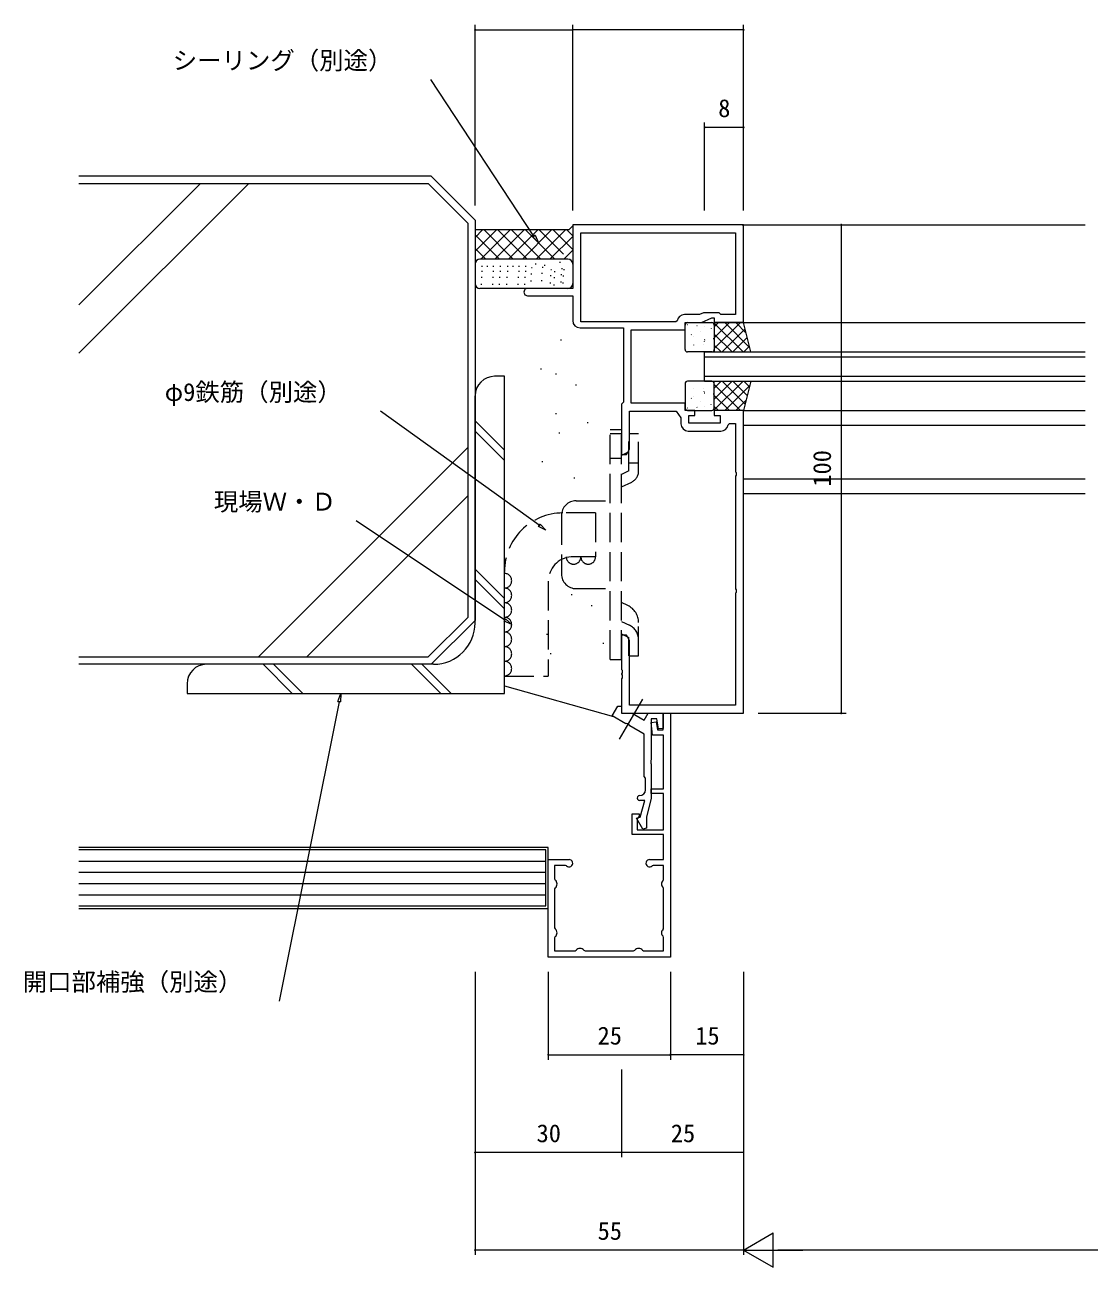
# Model space of a CAD drawing. Units: millimetres, scale not verified. Extents: x -594 to 539, y -420 to 386.
# Drawn here: x -143 to 75, y -228.8 to 25.7 of the extents above; entities that cross this region are included whole.
import ezdxf
from ezdxf.enums import TextEntityAlignment as Align

# ---------------------------------------------------------------- set-up
doc = ezdxf.new("R2010")
doc.units = ezdxf.units.MM
doc.header["$LTSCALE"] = 2
doc.linetypes.add('CHAIN2', pattern=[12, 9, -1, 1, -1])
doc.linetypes.add('DASHED3', pattern=[4, 3, -1])
for name, color, linetype, lineweight in [('0-3_YKK_12', 2, 'Continuous', 9), ('0-4_YSS_K', 3, 'Continuous', 9), ('0-5_YKK_D', 6, 'Continuous', 9), ('0-6_YKK_13', 4, 'Continuous', 9), ('0-7_YKK_11', 7, 'Continuous', 9)]:
    doc.layers.add(name, color=color, linetype=linetype, lineweight=lineweight)
doc.styles.add('ＭＳ ゴシック', font='')
doc.styles.get('ＭＳ ゴシック').set_extended_font_data('MS Gothic')

msp = doc.modelspace()

# ---------------------------------------------------------------- linework, layer by layer
at = {"layer": '0-3_YKK_12'}
for p, q in [((3.884, -15.263), (74.184, -15.263)), ((4.184, -35.263), (74.184, -35.263)), ((-3.816, -41.263), (74.184, -41.263)), ((-3.816, -47.263), (-3.816, -41.263)), ((-3.816, -42.263), (74.184, -42.263)), ((-3.816, -46.263), (74.184, -46.263)), ((-3.816, -47.263), (74.184, -47.263)), ((4.184, -53.263), (74.184, -53.263)), ((4.184, -56.263), (74.184, -56.263)), ((4.184, -67.263), (74.184, -67.263)), ((4.184, -70.263), (74.184, -70.263)), ((-20.316, -115.263), (3.884, -115.263))]:
    msp.add_line(p, q, dxfattribs=at)
at = {"layer": '0-4_YSS_K'}
for p, q in [((-59.816, -5.263), (-131.97, -5.263)), ((-131.97, -41.54), (-97.193, -6.763)), ((-131.97, -31.64), (-107.092, -6.763)), ((-131.97, -6.763), (-60.437, -6.763)), ((-52.316, -14.884), (-60.437, -6.763)), ((-50.816, -14.263), (-59.816, -5.263)), ((-52.316, -14.884), (-52.316, -95.641)), ((-50.816, -14.263), (-50.816, -96.263)), ((-49.272, -16.263), (-50.816, -17.807)), ((-46.443, -16.263), (-50.816, -20.635)), ((-31.64, -16.263), (-50.816, -16.263)), ((-45.816, -22.263), (-50.816, -17.263)), ((-43.615, -16.263), (-49.615, -22.263)), ((-42.988, -22.263), (-48.988, -16.263)), ((-40.787, -16.263), (-46.787, -22.263)), ((-40.159, -22.263), (-46.159, -16.263)), ((-37.958, -16.263), (-43.816, -22.121)), ((-37.331, -22.263), (-43.331, -16.263)), ((-35.13, -16.263), (-41.13, -22.263)), ((-34.502, -22.263), (-40.502, -16.263)), ((-32.301, -16.263), (-38.301, -22.263)), ((-32.696, -21.241), (-37.674, -16.263)), ((-30.816, -17.606), (-35.473, -22.263)), ((-30.816, -20.292), (-34.845, -16.263)), ((-30.816, -17.464), (-32.017, -16.263)), ((-30.728, -15.351), (-31.64, -16.263)), ((-48.644, -22.263), (-50.816, -20.091)), ((-31.816, -22.263), (-49.816, -22.263)), ((-30.816, -20.434), (-32.644, -22.263)), ((-50.816, -23.263), (-50.816, -26.263)), ((-49.279, -23.782), (-49.479, -23.782)), ((-49.279, -24.762), (-49.479, -24.762)), ((-48.186, -23.741), (-48.386, -23.741)), ((-46.961, -23.782), (-47.161, -23.782)), ((-46.961, -24.762), (-47.161, -24.762)), ((-45.571, -23.782), (-45.771, -23.782)), ((-45.571, -24.762), (-45.771, -24.762)), ((-44.068, -23.782), (-44.268, -23.782)), ((-44.068, -24.762), (-44.268, -24.762)), ((-42.975, -23.741), (-43.175, -23.741)), ((-41.75, -23.782), (-41.95, -23.782)), ((-41.75, -24.762), (-41.95, -24.762)), ((-40.36, -23.782), (-40.56, -23.782)), ((-40.36, -24.762), (-40.56, -24.762)), ((-39.194, -25.315), (-39.394, -25.315)), ((-39.093, -24.07), (-39.293, -24.07)), ((-38.317, -23.291), (-38.517, -23.291)), ((-36.988, -25.233), (-37.188, -25.233)), ((-36.887, -23.988), (-37.087, -23.988)), ((-36.478, -23.577), (-36.678, -23.577)), ((-35.13, -24.438), (-35.33, -24.438)), ((-34.394, -24.844), (-34.594, -24.844)), ((-33.332, -22.964), (-33.532, -22.964)), ((-32.923, -24.233), (-33.123, -24.233)), ((-32.515, -24.476), (-32.715, -24.476)), ((-30.816, -23.263), (-30.816, -24.263)), ((-49.46, -27.483), (-49.66, -27.483)), ((-49.38, -26.008), (-49.58, -26.008)), ((-47.141, -27.483), (-47.342, -27.483)), ((-47.062, -26.008), (-47.262, -26.008)), ((-45.751, -27.483), (-45.951, -27.483)), ((-45.672, -26.008), (-45.872, -26.008)), ((-44.249, -27.483), (-44.449, -27.483)), ((-44.169, -26.008), (-44.369, -26.008)), ((-41.931, -27.483), (-42.131, -27.483)), ((-41.851, -26.008), (-42.051, -26.008)), ((-40.54, -27.483), (-40.74, -27.483)), ((-40.461, -26.008), (-40.661, -26.008)), ((-39.274, -26.791), (-39.474, -26.791)), ((-37.067, -26.709), (-37.267, -26.709)), ((-35.31, -27.158), (-35.51, -27.158)), ((-35.231, -25.683), (-35.431, -25.683)), ((-34.575, -27.565), (-34.775, -27.565)), ((-34.495, -26.089), (-34.695, -26.089)), ((-33.104, -26.954), (-33.304, -26.954)), ((-33.024, -25.479), (-33.224, -25.479)), ((-32.695, -27.197), (-32.895, -27.197)), ((-32.616, -25.722), (-32.815, -25.722)), ((-31.816, -28.263), (-49.816, -28.263)), ((-33.242, -38.752), (-33.242, -38.952)), ((-37.361, -44.637), (-37.361, -44.837)), ((-34.299, -45.694), (-34.299, -45.894)), ((-44.816, -46.263), (-46.816, -46.263)), ((-44.816, -111.263), (-44.816, -46.263)), ((-30.18, -47.938), (-30.18, -48.138)), ((-50.816, -96.763), (-50.816, -50.263)), ((-50.816, -55.362), (-44.816, -61.362)), ((-34.299, -53.823), (-34.299, -54.023)), ((-27.785, -55.67), (-27.785, -55.87)), ((-50.816, -57.484), (-44.816, -63.484)), ((-33.568, -57.787), (-33.568, -57.987)), ((-95.198, -103.763), (-52.316, -60.881)), ((-37.071, -63.654), (-37.071, -63.854)), ((-30.506, -66.973), (-30.506, -67.173)), ((-85.298, -103.763), (-52.316, -70.78)), ((-50.816, -85.768), (-44.816, -91.768)), ((-50.816, -87.889), (-44.816, -93.889)), ((-31.097, -90.883), (-31.097, -91.083)), ((-26.977, -93.128), (-26.977, -93.328)), ((-52.316, -95.641), (-60.437, -103.763)), ((-50.816, -96.263), (-59.816, -105.263)), ((-36.097, -99.013), (-36.097, -99.213)), ((-24.582, -100.86), (-24.582, -101.06)), ((-131.97, -103.763), (-60.437, -103.763)), ((-35.365, -102.977), (-35.365, -103.177)), ((-59.816, -105.263), (-131.97, -105.263)), ((-59.316, -105.263), (-105.816, -105.263)), ((-94.254, -105.263), (-88.254, -111.263)), ((-92.132, -105.263), (-86.132, -111.263)), ((-63.848, -105.263), (-57.848, -111.263)), ((-61.727, -105.263), (-55.727, -111.263)), ((-109.816, -109.263), (-109.816, -111.263)), ((-109.816, -111.263), (-44.816, -111.263)), ((-44.816, -109.68), (-22.466, -115.954)), ((-131.97, -145.563), (-36.318, -145.563)), ((-131.97, -147.863), (-36.318, -147.863)), ((-131.97, -150.163), (-36.318, -150.163)), ((-131.97, -152.462), (-36.318, -152.462))]:
    msp.add_line(p, q, dxfattribs=at)
at = {"layer": '0-4_YSS_K', "linetype": 'DASHED3'}
for p, q in [((-26.143, -74.253), (-32.816, -74.253)), ((-26.143, -74.253), (-26.143, -83.253)), ((-26.143, -83.253), (-31.143, -83.253)), ((-44.816, -107.691), (-44.816, -86.253)), ((-35.816, -88.253), (-35.816, -107.691)), ((-44.816, -107.691), (-35.816, -107.691))]:
    msp.add_line(p, q, dxfattribs=at)
at = {"layer": '0-4_YSS_K'}
for points in [[(-131.97, -155.263), (-35.818, -155.263), (-35.818, -142.763), (-131.97, -142.763)], [(-131.97, -154.763), (-36.318, -154.763), (-36.318, -143.263), (-131.97, -143.263)]]:
    msp.add_lwpolyline(points, dxfattribs=at)
for centre, radius, start, end in [((-49.816, -23.263), 1, 90, 180), ((-31.816, -23.263), 1, 0, 90), ((-49.816, -27.263), 1, 180, 270), ((-31.816, -27.263), 1, 270, 0), ((-46.816, -50.263), 4, 90, 180), ((-59.316, -96.763), 8.5, 270, 0), ((-105.816, -109.263), 4, 90, 180)]:
    msp.add_arc(centre, radius, start, end, dxfattribs=at)
at = {"layer": '0-4_YSS_K', "linetype": 'DASHED3'}
for centre, radius, start, end in [((-32.816, -86.253), 12, 90.00066, 180), ((-30.795, -88.261), 5.021, 93.96552, 179.90298), ((-30.643, -83.253), 1.5, 179.99866, 0), ((-27.643, -83.253), 1.5, 179.99866, 0.00172), ((-44.816, -88.139), 1.5, 270, 90), ((-44.816, -91.139), 1.5, 270, 90), ((-44.816, -94.139), 1.5, 270, 90), ((-44.816, -97.139), 1.5, 270, 90), ((-44.816, -100.139), 1.5, 270, 90), ((-44.816, -103.139), 1.5, 270, 90), ((-44.816, -106.139), 1.5, 270, 90)]:
    msp.add_arc(centre, radius, start, end, dxfattribs=at)
at = {"layer": '0-5_YKK_D'}
for p, q in [((-50.816, -11.304), (-50.816, 25.737)), ((-30.816, -12.263), (-30.816, 25.737)), ((-30.816, -12.263), (-30.816, 25.737)), ((4.184, -12.263), (4.184, 25.737)), ((-50.816, 24.737), (-30.816, 24.737)), ((4.184, 24.737), (-30.816, 24.737)), ((-38.753, -17.53), (-59.912, 14.513)), ((-3.816, -12.263), (-3.816, 5.737)), ((4.184, -12.263), (4.184, 5.737)), ((4.184, 4.737), (-3.816, 4.737)), ((7.184, -15.263), (25.184, -15.263)), ((24.184, -15.263), (24.184, -115.263)), ((-38.516, -17.374), (-38.989, -17.686)), ((-37.816, -18.949), (-38.989, -17.686)), ((-37.682, -76.776), (-70.199, -53.415)), ((-44.73, -96.195), (-75.168, -75.879)), ((-37.517, -76.545), (-37.847, -77.006)), ((-36.301, -77.767), (-37.847, -77.006)), ((-44.573, -95.959), (-44.887, -96.431)), ((-43.316, -97.139), (-44.887, -96.431)), ((-78.296, -111.263), (-78.353, -112.985)), ((-78.631, -112.929), (-90.966, -174.253)), ((-78.909, -112.873), (-78.353, -112.985)), ((7.184, -115.263), (25.184, -115.263)), ((-50.816, -168.263), (-50.816, -226.263)), ((-50.816, -168.263), (-50.816, -206.263)), ((-35.818, -168.263), (-35.818, -186.263)), ((-10.818, -168.263), (-10.818, -186.263)), ((-10.818, -168.263), (-10.818, -186.263)), ((4.184, -168.263), (4.184, -226.263)), ((4.184, -168.263), (4.184, -186.263)), ((4.184, -168.263), (4.184, -206.263)), ((4.184, -168.263), (4.184, -226.263)), ((-35.818, -185.263), (-10.818, -185.263)), ((4.184, -185.263), (-10.818, -185.263)), ((-20.816, -188.263), (-20.816, -206.263)), ((-20.816, -188.263), (-20.816, -206.263)), ((-20.816, -205.263), (-50.816, -205.263)), ((4.184, -205.263), (-20.816, -205.263)), ((4.184, -225.263), (10.246, -221.763)), ((10.246, -228.763), (10.246, -221.763)), ((4.184, -225.263), (-50.816, -225.263)), ((4.184, -225.263), (10.246, -228.763)), ((4.184, -225.263), (16.308, -225.263)), ((147.184, -225.263), (11.184, -225.263))]:
    msp.add_line(p, q, dxfattribs=at)
for points in [[(-38.516, -17.374), (-37.816, -18.949), (-38.989, -17.686)], [(-37.517, -76.545), (-36.301, -77.767), (-37.847, -77.006)], [(-44.573, -95.959), (-43.316, -97.139), (-44.887, -96.431)], [(-78.909, -112.873), (-78.296, -111.263), (-78.353, -112.985)]]:
    msp.add_lwpolyline(points, close=True, dxfattribs=at)
for centre, start, end in [((-50.816, 24.737), 0, 180), ((-50.816, 24.737), 180, 0), ((-30.816, 24.737), 0, 180), ((-30.816, 24.737), 0, 180), ((-30.816, 24.737), 180, 0), ((-30.816, 24.737), 180, 0), ((4.184, 24.737), 0, 180), ((4.184, 24.737), 180, 0), ((-3.816, 4.737), 0, 180), ((-3.816, 4.737), 180, 0), ((4.184, 4.737), 0, 180), ((4.184, 4.737), 180, 0), ((24.184, -15.263), 90, 270), ((24.184, -15.263), 270, 90), ((24.184, -115.263), 90, 270), ((24.184, -115.263), 270, 90), ((-35.818, -185.263), 0, 180), ((-35.818, -185.263), 180, 0), ((-10.818, -185.263), 0, 180), ((-10.818, -185.263), 0, 180), ((-10.818, -185.263), 180, 0), ((-10.818, -185.263), 180, 0), ((4.184, -185.263), 0, 180), ((4.184, -185.263), 180, 0), ((-50.816, -205.263), 0, 180), ((-50.816, -205.263), 180, 0), ((-20.816, -205.263), 0, 180), ((-20.816, -205.263), 0, 180), ((-20.816, -205.263), 180, 0), ((-20.816, -205.263), 180, 0), ((-50.816, -225.263), 0, 180), ((-50.816, -225.263), 180, 0)]:
    msp.add_arc(centre, 0.106, start, end, dxfattribs=at)
at = {"layer": '0-6_YKK_13'}
for p, q in [((-7.316, -35.263), (-2.316, -35.263)), ((-0.972, -35.263), (-1.816, -36.107)), ((1.273, -35.263), (-1.816, -38.352)), ((3.518, -35.263), (-1.816, -40.597)), ((4.086, -41.263), (-1.816, -35.361)), ((5.468, -40.4), (0.331, -35.263)), ((4.72, -37.407), (2.576, -35.263)), ((-7.816, -40.763), (-7.816, -35.763)), ((-7.252, -35.707), (-7.276, -35.751)), ((-6.518, -37.732), (-6.542, -37.776)), ((-6.098, -38.045), (-6.106, -38.052)), ((-5.308, -35.899), (-5.396, -35.946)), ((-4.628, -37.14), (-4.652, -37.184)), ((-3.893, -36.071), (-3.901, -36.077)), ((-2.437, -36.497), (-2.461, -36.541)), ((-1.911, -37.89), (-1.918, -37.896)), ((-1.816, -35.763), (-1.816, -40.763)), ((1.841, -41.263), (-1.816, -37.606)), ((4.5, -36.526), (-0.237, -41.263)), ((-6.086, -39.808), (-6.11, -39.852)), ((-4.078, -39.831), (-4.086, -39.838)), ((-3.894, -39.165), (-3.918, -39.209)), ((-3.783, -38.788), (-3.871, -38.835)), ((-2.004, -38.574), (-2.028, -38.618)), ((-0.404, -41.263), (-1.816, -39.851)), ((4.949, -38.322), (2.009, -41.263)), ((5.398, -40.118), (4.254, -41.263)), ((-2.316, -41.263), (-7.316, -41.263)), ((-3.462, -41.242), (-3.473, -41.263)), ((-7.816, -47.763), (-7.816, -52.763)), ((-2.316, -47.263), (-7.316, -47.263)), ((-3.462, -47.284), (-3.473, -47.263)), ((-0.404, -47.263), (-1.816, -48.674)), ((1.841, -47.263), (-1.816, -50.919)), ((4.086, -47.263), (-1.816, -53.165)), ((-1.816, -52.763), (-1.816, -47.763)), ((3.518, -53.263), (-1.816, -47.928)), ((4.5, -51.999), (-0.237, -47.263)), ((5.468, -48.125), (0.331, -53.263)), ((4.949, -50.203), (2.009, -47.263)), ((5.398, -48.407), (4.254, -47.263)), ((-6.518, -50.794), (-6.542, -50.75)), ((-6.086, -48.717), (-6.11, -48.673)), ((-6.098, -50.48), (-6.106, -50.473)), ((-4.078, -48.694), (-4.086, -48.687)), ((-3.894, -49.36), (-3.918, -49.316)), ((-3.783, -49.737), (-3.871, -49.69)), ((-2.004, -49.952), (-2.028, -49.908)), ((-1.911, -50.636), (-1.918, -50.629)), ((1.273, -53.263), (-1.816, -50.173)), ((-7.316, -53.263), (-2.316, -53.263)), ((-7.252, -52.819), (-7.276, -52.775)), ((-5.308, -52.627), (-5.396, -52.58)), ((-4.628, -51.385), (-4.652, -51.341)), ((-3.893, -52.455), (-3.901, -52.448)), ((-2.437, -52.028), (-2.461, -51.984)), ((-0.972, -53.263), (-1.816, -52.418)), ((4.72, -51.119), (2.576, -53.263))]:
    msp.add_line(p, q, dxfattribs=at)
at = {"layer": '0-6_YKK_13', "linetype": 'DASHED3'}
for p, q in [((-20.816, -57.263), (-23.116, -57.263)), ((-23.116, -104.263), (-23.116, -57.263)), ((-23.116, -58.013), (-20.816, -58.013)), ((-20.816, -104.263), (-20.816, -57.263)), ((-19.316, -58.013), (-17.316, -58.013)), ((-19.316, -65.648), (-19.316, -58.013)), ((-17.316, -65.667), (-17.316, -58.013)), ((-23.116, -63.012), (-20.816, -63.012)), ((-19.316, -61.763), (-20.816, -62.487)), ((-19.316, -65.648), (-20.816, -66.372)), ((-19.316, -64.013), (-17.316, -64.013)), ((-20.816, -68.926), (-18.729, -67.919)), ((-30.116, -71.763), (-23.116, -71.763)), ((-33.116, -74.763), (-33.116, -86.763)), ((-30.116, -89.763), (-23.116, -89.763)), ((-19.513, -93.228), (-20.816, -92.599)), ((-20.816, -96.485), (-19.181, -97.274)), ((-20.816, -99.039), (-19.316, -99.763)), ((-17.316, -103.513), (-17.316, -96.728)), ((-19.316, -103.513), (-19.316, -99.763)), ((-23.116, -104.263), (-20.816, -104.263)), ((-19.316, -103.513), (-17.316, -103.513))]:
    msp.add_line(p, q, dxfattribs=at)
at = {"layer": '0-6_YKK_13', "linetype": 'CHAIN2'}
msp.add_line((-21.235, -120.623), (-16.488, -112.399), dxfattribs=at)
at = {"layer": '0-6_YKK_13'}
for points in [[(5.684, -41.263), (4.184, -35.263), (-1.816, -35.263), (-1.816, -41.263)], [(5.684, -47.263), (4.184, -53.263), (-1.816, -53.263), (-1.816, -47.263)]]:
    msp.add_lwpolyline(points, close=True, dxfattribs=at)
for centre, start, end in [((-7.316, -35.763), 90, 180), ((-2.316, -35.763), 0, 90), ((-7.316, -40.763), 180, 270), ((-2.316, -40.763), 270, 0), ((-7.316, -47.763), 90, 180), ((-2.316, -47.763), 0, 90), ((-7.316, -52.763), 180, 270), ((-2.316, -52.763), 270, 0)]:
    msp.add_arc(centre, 0.5, start, end, dxfattribs=at)
at = {"layer": '0-6_YKK_13', "linetype": 'DASHED3'}
for centre, radius, start, end in [((-19.816, -65.667), 2.5, 295.76926, 0), ((-30.116, -74.763), 3, 90, 180), ((-30.116, -86.763), 3, 180, 270), ((-21.203, -96.728), 3.886, 0, 64.23073), ((-20.616, -100.246), 3.3, 0, 64.23073)]:
    msp.add_arc(centre, radius, start, end, dxfattribs=at)
at = {"layer": '0-7_YKK_11'}
for p, q in [((-29.186, -16.893), (2.554, -16.893)), ((-7.146, -57.493), (-0.486, -57.493))]:
    msp.add_line(p, q, dxfattribs=at)
for points in [[(4.184, -115.263), (4.184, -53.263), (-1.816, -53.263), (-1.816, -54.263), (-0.616, -54.263), (-0.616, -55.863), (-7.016, -55.863), (-7.016, -54.263), (-5.816, -54.263), (-5.816, -53.263), (-7.816, -53.263), (-7.816, -51.763), (-18.816, -51.763), (-18.816, -36.763), (-7.816, -36.763), (-7.816, -35.263), (-4.461, -35.263), (-2.316, -34.263), (-1.816, -34.263), (-1.816, -35.263), (4.184, -35.263), (4.184, -15.263), (-30.816, -15.263), (-30.816, -28.263), (-40.066, -28.263)], [(-29.186, -16.893), (2.554, -16.893), (2.554, -33.633), (-0.446, -33.633), (-0.816, -33.263), (-4.028, -33.263), (-4.822, -33.633), (-7.946, -33.633)], [(-9.425, -34.883), (-9.721, -35.133), (-29.186, -35.133), (-29.186, -16.893)], [(-40.066, -29.763), (-30.816, -29.763), (-30.816, -34.833)], [(-29.316, -36.333), (-20.446, -36.333), (-20.446, -51.564), (-20.631, -51.763), (-20.816, -51.963), (-20.816, -62.263), (-19.816, -62.263), (-19.186, -61.171), (-19.186, -53.393), (-9.616, -53.393), (-8.646, -54.778), (-8.646, -55.993)], [(0.997, -56.218), (1.294, -55.963), (2.554, -55.963), (2.554, -65.804), (2.674, -65.988), (2.674, -66.538), (2.554, -66.721), (2.554, -89.804), (2.674, -89.988), (2.674, -90.538), (2.554, -90.721), (2.554, -113.633), (-19.186, -113.633), (-19.186, -100.354), (-19.816, -99.263), (-20.816, -99.263), (-20.816, -106.304), (-20.696, -106.488), (-20.696, -107.038), (-20.816, -107.221), (-20.816, -107.304), (-20.696, -107.488), (-20.696, -108.038), (-20.816, -108.221), (-20.816, -115.263), (4.184, -115.263)], [(-16.216, -128.263), (-16.216, -119.563), (-19.125, -117.883), (-19.223, -117.688), (-19.7, -117.413), (-19.918, -117.425), (-22.726, -115.804), (-21.605, -113.863), (-20.816, -113.863), (-20.816, -115.263), (-18.664, -115.263), (-16.193, -116.689), (-15.369, -115.263), (-12.316, -115.263), (-12.316, -118.419), (-13.229, -118.499), (-13.588, -116.463), (-14.716, -116.463), (-14.716, -124.804), (-14.836, -124.988), (-14.836, -125.538), (-14.716, -125.721), (-14.716, -132.775), (-15.716, -136.507), (-15.716, -138.829), (-16.466, -139.03), (-17.771, -136.769), (-16.971, -136.554), (-16.062, -133.163), (-17.116, -133.163)], [(-10.818, -115.263), (-10.818, -165.263), (-35.818, -165.263), (-35.818, -145.263), (-31.568, -145.263)], [(-15.068, -145.263), (-12.218, -145.263), (-12.218, -140.163), (-18.618, -140.163), (-18.618, -135.863), (-17.218, -135.863), (-17.218, -136.363), (-17.418, -136.646), (-17.618, -136.928), (-17.618, -139.163), (-12.218, -139.163), (-12.218, -131.763), (-14.718, -131.763), (-14.718, -130.763), (-12.218, -130.763), (-12.218, -119.763), (-14.492, -119.763), (-14.718, -117.185), (-13.729, -117.054), (-13.445, -118.663), (-12.318, -118.663), (-12.318, -115.263), (-10.818, -115.263)], [(-15.916, -130.963), (-15.916, -128.563), (-16.216, -128.263)], [(-32.093, -146.548), (-32.302, -146.463), (-34.518, -146.463), (-34.518, -149.238), (-34.402, -149.474)], [(-12.31, -149.541), (-12.218, -149.325), (-12.218, -146.463), (-14.333, -146.463), (-14.543, -146.548)], [(-34.402, -151.051), (-34.518, -151.287), (-34.518, -159.238), (-34.402, -159.474)], [(-12.31, -159.541), (-12.218, -159.325), (-12.218, -151.201), (-12.31, -150.984)], [(-34.402, -161.051), (-34.518, -161.287), (-34.518, -163.963), (-30.342, -163.963), (-30.106, -163.847)], [(-16.529, -163.847), (-16.293, -163.963), (-12.218, -163.963), (-12.218, -161.201), (-12.31, -160.984)], [(-28.529, -163.847), (-28.293, -163.963), (-18.342, -163.963), (-18.106, -163.847)]]:
    msp.add_lwpolyline(points, dxfattribs=at)
for centre, radius, start, end in [((-40.066, -29.013), 0.75, 89.99998, 270), ((-29.316, -34.833), 1.5, 180, 269.99998), ((-7.946, -35.133), 1.5, 90, 170.40591), ((-7.146, -55.993), 1.5, 180, 269.99998), ((-0.486, -55.993), 1.5, 270, 351.37306), ((-17.116, -132.663), 0.5, 89.99998, 270), ((-17.116, -130.963), 1.2, 270, 359.99998), ((-31.568, -146.013), 0.75, 225.58467, 89.99997), ((-15.068, -146.013), 0.75, 90.00002, 314.41531), ((-35.018, -150.263), 1, 307.97986, 52.02013), ((-11.618, -150.263), 1, 133.81306, 226.18692), ((-35.018, -160.263), 1, 307.97986, 52.02013), ((-11.618, -160.263), 1, 133.81306, 226.18692), ((-29.318, -164.463), 1, 37.97986, 142.02013), ((-17.318, -164.463), 1, 37.97986, 142.02013)]:
    msp.add_arc(centre, radius, start, end, dxfattribs=at)

# ---------------------------------------------------------------- texts
at = {"layer": '0-5_YKK_D', "color": 4, "style": 'ＭＳ ゴシック'}
for s, p in [('シーリング（別途）', (-112.752, 15.513)), ('8', (-1.016, 5.737)), ('φ9鉄筋（別途）', (-114.399, -52.415)), ('現場Ｗ・Ｄ', (-104.328, -74.879)), ('開口部補強（別途）', (-143.486, -173.253)), ('25', (-25.718, -184.263)), ('15', (-5.717, -184.263)), ('30', (-38.216, -204.263)), ('25', (-10.716, -204.263)), ('55', (-25.716, -224.263))]:
    msp.add_text(s, height=3.666, dxfattribs=at).set_placement(p, align=Align.BOTTOM_LEFT)
msp.add_text('100', height=3.666, rotation=90, dxfattribs=at).set_placement((23.184, -68.863), align=Align.BOTTOM_LEFT)

doc.saveas('drawing.dxf')
